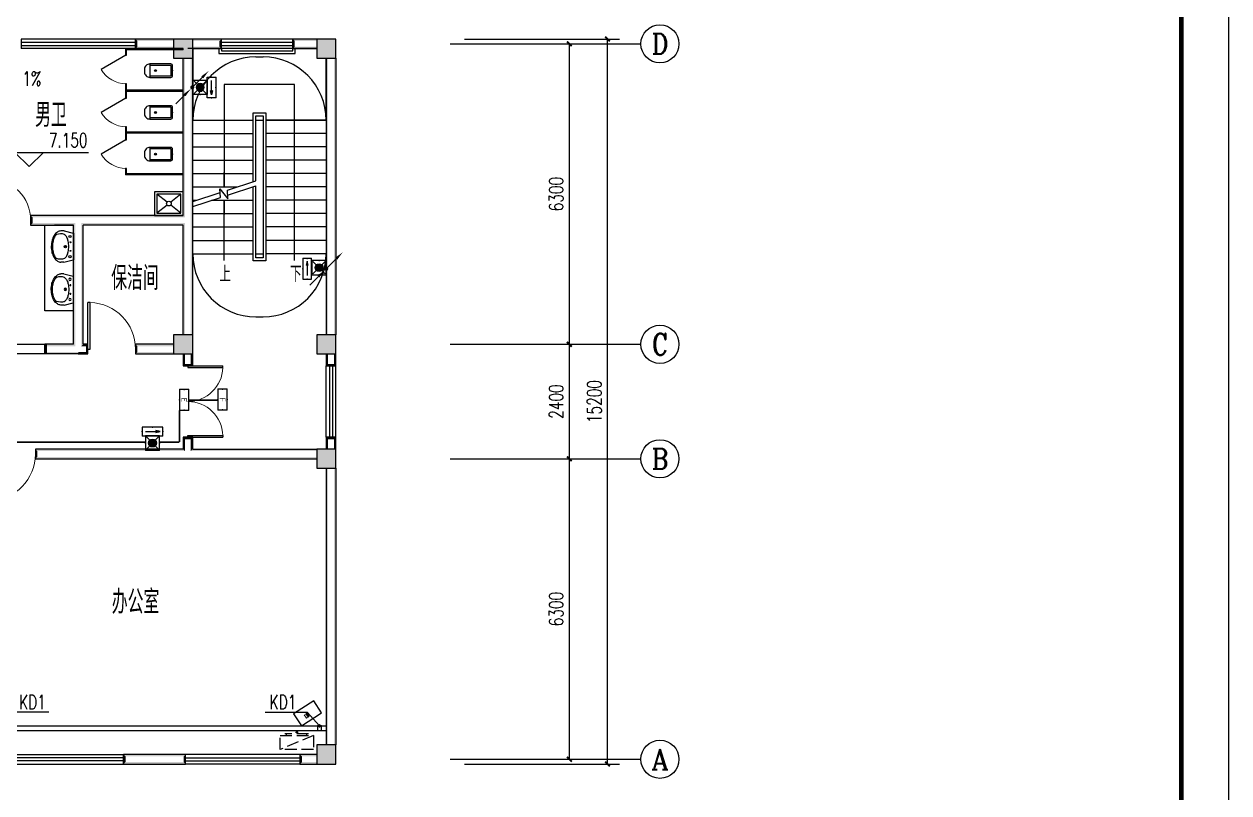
# Model space of a CAD drawing. Extents: x 6250600 to 6678662, y -692028 to -290561.
# Drawn here: x 6436620 to 6461892, y -497293 to -481174 of the extents above; entities that cross this region are included whole.
import ezdxf
from ezdxf.enums import TextEntityAlignment as Align

# ---------------------------------------------------------------- set-up
doc = ezdxf.new("R2010")
doc.units = 0
doc.header["$LTSCALE"] = 1000
doc.header["$MEASUREMENT"] = 0
doc.linetypes.add('DASH', pattern=[0.35, 0.25, -0.1])
doc.layers.get('0').update_dxf_attribs({"linetype": 'CONTINUOUS'})
doc.layers.get('Defpoints').update_dxf_attribs({"linetype": 'CONTINUOUS'})
for name, color, linetype in [('AXIS_TEXT', 7, 'CONTINUOUS'), ('EQUIP-照明', 3, 'CONTINUOUS'), ('LWIRE', 4, 'CONTINUOUS'), ('PUB_HATCH', 8, 'CONTINUOUS'), ('PUB_TITLE', 4, 'CONTINUOUS'), ('WIRE-照明', 1, 'CONTINUOUS'), ('建筑底图', 251, 'CONTINUOUS')]:
    doc.layers.add(name, color=color, linetype=linetype)
doc.styles.add('_TCH_AXIS', font='COMPLEX', dxfattribs={"bigfont": 'GBCBIG'})
doc.styles.add('_TCH_DIM', font='SIMPLEX', dxfattribs={"bigfont": 'GBCBIG'})
doc.styles.add('_TCH_DIM_T3', font='SIMPLEX', dxfattribs={"width": 0.705882, "bigfont": 'GBCBIG'})
doc.styles.add('_TCH_LABEL', font='COMPLEX', dxfattribs={"bigfont": 'GBCBIG'})
doc.styles.add('_TEL_DIM', font='sceie.shx', dxfattribs={"width": 0.8, "height": 3.5, "bigfont": 'sceic.shx'})
doc.styles.add('COMPLEX', font='COMPLEX')
doc.styles.add('DIM_FONT', font='SIMPLEX', dxfattribs={"width": 0.7, "bigfont": 'GBCBIG'})
doc.styles.add('schuco', font='sceie.shx', dxfattribs={"width": 0.7, "bigfont": 'sceic.shx'})
doc.styles.get("Standard").update_dxf_attribs({"font": 'GBENOR', "bigfont": 'GBCBIG'})
doc.dimstyles.new('_TCH_ARCH&&100', dxfattribs={"dimtxt": 297.5, "dimasz": 100, "dimexe": 250, "dimexo": 300, "dimgap": 126.25, "dimtad": 1, "dimdec": 0, "dimzin": 0, "dimdsep": 46, "dimtxsty": '_TCH_DIM_T3', "dimblk": 'ARCHTICK', "dimcen": 0.09, "dimclrt": 7, "dimazin": 2, "dimtfac": 1, "dimtdec": 0, "dimtix": 1, "dimtmove": 2, "dimatfit": 3, "dimfxl": 0, "dimtolj": 1, "dimtzin": 0, "dimarcsym": 0})

# ---------------------------------------------------------------- blocks, each defined once
blk = doc.blocks.new('$equip$00002604')
blk.add_hatch(color=256).paths.add_polyline_path([(0.275, 0.5, 1), (-0.274, 0.5, 1)])
for p, q in [((-0.429, 0.929), (-0.194, 0.694)), ((0.194, 0.694), (0.429, 0.929)), ((-0.429, 0.071), (-0.194, 0.306)), ((0.194, 0.306), (0.429, 0.071))]:
    blk.add_line(p, q)
at = {"const_width": 0.0667}
blk.add_lwpolyline([(-0.5, 1), (-0.5, 0), (0.5, 0), (0.5, 1), (-0.5, 1), (-0.5, 0)], dxfattribs=at)
blk.add_lwpolyline([(-0.5, 1), (-0.5, 0), (0.5, 0), (0.5, 1)], close=True)
blk.add_circle((0, 0.5), 0.275)
for p in [(0, 1), (-0.5, 0.5), (0, 0), (0.5, 0.5)]:
    blk.add_point(p)
at = {"color": 7, "style": '_TEL_DIM', "flags": 1}
blk.add_attdef('A', text='', height=0.000025, dxfattribs=at).set_placement((0, 0), align=Align.MIDDLE_CENTER)
blk = doc.blocks.new('$equip$00002541')
blk.add_hatch(color=256).paths.add_polyline_path([(-0.24, 0.372), (-0.528, 0.3), (-0.24, 0.228)])
for p, q in [((-0.72, 0.6), (-0.72, 0)), ((0.72, 0.6), (-0.72, 0.6)), ((-0.72, 0), (0.72, 0)), ((-0.24, 0.372), (-0.528, 0.3)), ((-0.528, 0.3), (-0.24, 0.228)), ((-0.24, 0.372), (-0.24, 0.228)), ((0.72, 0), (0.72, 0.6))]:
    blk.add_line(p, q)
at = {"color": 7}
blk.add_line((-0.48, 0.3), (0.48, 0.3), dxfattribs=at)
at = {"const_width": 0.0667}
blk.add_lwpolyline([(-0.72, 0.6), (-0.72, 0), (0.72, 0), (0.72, 0.6), (-0.72, 0.6), (-0.72, 0)], dxfattribs=at)
for p in [(-0.72, 0.3), (0, 0.6), (0, 0), (0.72, 0.3)]:
    blk.add_point(p)
at = {"color": 7, "style": '_TEL_DIM', "flags": 1}
blk.add_attdef('A', text='', height=0.00002, dxfattribs=at).set_placement((0, 0), align=Align.MIDDLE_CENTER)
blk = doc.blocks.new('$equip$00002540')
blk.add_hatch(color=256).paths.add_polyline_path([(0.24, 0.372), (0.24, 0.228), (0.528, 0.3)])
for p, q in [((-0.72, 0.6), (-0.72, 0)), ((0.72, 0.6), (-0.72, 0.6)), ((-0.72, 0), (0.72, 0)), ((0.24, 0.372), (0.24, 0.228)), ((0.528, 0.3), (0.24, 0.372)), ((0.24, 0.228), (0.528, 0.3)), ((0.72, 0), (0.72, 0.6))]:
    blk.add_line(p, q)
at = {"color": 7}
blk.add_line((-0.48, 0.3), (0.48, 0.3), dxfattribs=at)
at = {"const_width": 0.0667}
blk.add_lwpolyline([(-0.72, 0.6), (-0.72, 0), (0.72, 0), (0.72, 0.6), (-0.72, 0.6), (-0.72, 0)], dxfattribs=at)
for p in [(-0.72, 0.3), (0, 0.6), (0, 0), (0.72, 0.3)]:
    blk.add_point(p)
at = {"color": 7, "style": '_TEL_DIM', "flags": 1}
blk.add_attdef('A', text='', height=0.00002, dxfattribs=at).set_placement((0, 0), align=Align.MIDDLE_CENTER)
blk = doc.blocks.new('$TelecSys$00000081')
for p, q in [((0.104, 0.104), (0.104, 0.104)), ((-1.15, -1.15), (-0.55, -0.55)), ((-0.104, -0.104), (-0.104, -0.104))]:
    blk.add_line(p, q)
at = {"const_width": 0.142}
blk.add_lwpolyline([(0.071, 0, 1), (-0.071, 0, 1)], format="xyb", close=True, dxfattribs=at)
blk.add_solid([(-0.62, -0.48), (-0.48, -0.62), (-0.1, -0.1)])
at = {"width": 0.8, "flags": 9}
blk.add_attdef('A', (0, 0), '', height=0.00002, rotation=180, dxfattribs=at)
blk = doc.blocks.new('$TelecSys$00000079')
for p, q in [((0.7, 0.7), (0, 0)), ((0.104, 0.104), (0.104, 0.104)), ((-0.104, -0.104), (-0.104, -0.104))]:
    blk.add_line(p, q)
at = {"const_width": 0.142}
blk.add_lwpolyline([(-0.071, 0, 1), (0.071, 0, 1)], format="xyb", close=True, dxfattribs=at)
blk.add_solid([(0.63, 0.77), (0.77, 0.63), (1.15, 1.15)])
at = {"width": 0.8, "flags": 9}
blk.add_attdef('A', (0, 0), '', height=0.00002, dxfattribs=at)
blk = doc.blocks.new('_AXISO')
blk.add_circle((0, 0), 0.5)
at = {"layer": 'AXIS_TEXT', "style": 'COMPLEX', "width": 1.041667}
blk.add_attdef('A', text='', height=0.56, dxfattribs=at).set_placement((-0.25, -0.28), (0.25, -0.28), align=Align.FIT)
blk = doc.blocks.new('_LV12')
for p, q in [((-250, -50), (-39, -219)), ((39, -219), (250, -50)), ((-250, -450), (-39, -281)), ((39, -281), (250, -450))]:
    blk.add_line(p, q)
for points in [[(300, -500), (300, 0), (-300, 0), (-300, -500)], [(250, -450), (250, -50), (-250, -50), (-250, -450)]]:
    blk.add_lwpolyline(points, close=True)
blk.add_circle((0, -250), 50)
blk = doc.blocks.new('$plan$00000344')
for p, q in [((-280, -10), (-280, 0)), ((280, 0), (280, -10)), ((-251, -189), (-251, -186)), ((-248, -183), (-250, -185))]:
    blk.add_line(p, q)
for points in [[(-280, 0), (280, 0)], [(-326, -200), (-280, -5)], [(326, -204), (280, -5)]]:
    blk.add_lwpolyline(points)
for points in [[(-326, -200, 0.008223), (-326, -204, 0.149285)], [(253, -188, 0.098208), (193, -141, 0.066287), (110, -111, 0.052428), (0, -100, 0.052428), (-110, -111, 0.066287), (-193, -141, 0.093876), (-251, -186, 0.171377)], [(-326, -266, 0.149285), (-304, -337, 0.107079), (-231, -408, 0.075625), (-131, -450, 0.062436), (-1, -467, 0.062436), (130, -452, 0.075625), (230, -410, 0.107079), (304, -339, 0.149285), (326, -268, 0.005205), (326, -266, 0.086596)], [(-250, -358, 0.091341), (-193, -401, 0.066287), (-110, -431, 0.052428), (0, -442, 0.052428), (110, -431, 0.066287), (193, -401, 0.091756), (250, -358, 0.171377)]]:
    blk.add_lwpolyline(points, format="xyb")
at = {"flags": 128}
for points in [[(-326, -204), (-326, -268)], [(326, -204), (326, -268)]]:
    blk.add_lwpolyline(points, dxfattribs=at)
for points in [[(-253, -188, 0.172546), (-250, -358, 0.726395)], [(253, -188, -0.172546), (250, -358, -0.726395)]]:
    blk.add_lwpolyline(points, format="xyb", dxfattribs=at)
for centre, radius in [((-210, -75), 24), ((-210, -75), 24), ((-210, -75), 24), ((-90, -65), 10), ((0, -170), 25), ((90, -65), 10), ((210, -75), 24)]:
    blk.add_circle(centre, radius)
at = {"lineweight": 13}
blk.add_circle((0, -170), 15, dxfattribs=at)
blk.add_arc((-250, -186), 1, 131.3224, 180)
blk = doc.blocks.new('$lvtry$00000200')
at = {"color": 0}
for p, q in [((-110, -40), (-110, -470)), ((100, -30), (-100, -30)), ((110, -470), (110, -40))]:
    blk.add_line(p, q, dxfattribs=at)
blk.add_lwpolyline([(100, 0), (-100, 0, 0.414214), (-140, -40), (-140, -480, 0.414214), (-30, -590), (30, -590, 0.414214), (140, -480), (140, -40, 0.414214)], format="xyb", close=True, dxfattribs=at)
blk.add_lwpolyline([(140, -470), (-140, -470)], dxfattribs=at)
blk.add_circle((0, -359), 20, dxfattribs=at)
for centre, start, end in [((-100, -40), 90, 180), ((100, -40), 0, 90)]:
    blk.add_arc(centre, 10, start, end, dxfattribs=at)
for p in [(0, 0), (0, -359)]:
    blk.add_point(p, dxfattribs=at)
blk = doc.blocks.new('$TCHSYS$APDOOR2D')
blk.add_line((0.5, 0), (0, 0.866))
at = {"lineweight": 13}
blk.add_arc((0.5, 0), 1, 120, 180, dxfattribs=at)
blk = doc.blocks.new('A$C2E081725')
at = {"linetype": 'DASH'}
for p, q in [((700, 94), (0, 394)), ((600, 64), (100, 64)), ((138, 94), (138, 64)), ((350, 8), (327, 39)), ((350, 49), (350, 0)), ((350, 8), (373, 39)), ((563, 94), (563, 64))]:
    blk.add_line(p, q, dxfattribs=at)
blk.add_lwpolyline([(0, 394), (0, 94), (700, 94), (700, 394)], close=True, dxfattribs=at)
blk = doc.blocks.new('_ArchTick')
at = {"color": 0, "linetype": 'ByBlock', "const_width": 0.4}
blk.add_lwpolyline([(-0.5, -0.5), (0.5, 0.5)], dxfattribs=at)
blk = doc.blocks.new('*D415')
at = {"layer": 'Defpoints', "color": 0, "transparency": 16777216}
for p in [(6445557, -481488), (6448857, -481488), (6445557, -496688)]:
    blk.add_point(p, dxfattribs=at)
at = {"layer": '建筑底图', "color": 0, "lineweight": -2, "transparency": 16777216}
for p, q in [((6445857, -481488), (6449107, -481488)), ((6448857, -496688), (6448857, -481488)), ((6445857, -496688), (6449107, -496688))]:
    blk.add_line(p, q, dxfattribs=at)
at = {"layer": '建筑底图', "color": 0, "lineweight": -2, "transparency": 16777216, "xscale": 100, "yscale": 100, "zscale": 100}
for p, rotation in [((6448857, -481488), 90), ((6448857, -496688), 270)]:
    blk.add_blockref('_ArchTick', p, dxfattribs=dict(at, rotation=rotation))
at = {"layer": '建筑底图', "color": 7, "transparency": 16777216, "insert": (6448582, -489088), "char_height": 297.5, "attachment_point": 5, "rotation": 90, "style": '_TCH_DIM_T3'}
blk.add_mtext('\\A1;15200', dxfattribs=at)
blk = doc.blocks.new('*D416')
at = {"layer": 'Defpoints', "color": 0, "transparency": 16777216}
for p in [(6445557, -490288), (6448057, -490288), (6445557, -496588)]:
    blk.add_point(p, dxfattribs=at)
at = {"layer": '建筑底图', "color": 0, "lineweight": -2, "transparency": 16777216}
for p, q in [((6445857, -490288), (6448307, -490288)), ((6448057, -496588), (6448057, -490288)), ((6445857, -496588), (6448307, -496588))]:
    blk.add_line(p, q, dxfattribs=at)
at = {"layer": '建筑底图', "color": 0, "lineweight": -2, "transparency": 16777216, "xscale": 100, "yscale": 100, "zscale": 100}
for p, rotation in [((6448057, -490288), 90), ((6448057, -496588), 270)]:
    blk.add_blockref('_ArchTick', p, dxfattribs=dict(at, rotation=rotation))
at = {"layer": '建筑底图', "color": 7, "transparency": 16777216, "insert": (6447782, -493438), "char_height": 297.5, "attachment_point": 5, "rotation": 90, "style": '_TCH_DIM_T3'}
blk.add_mtext('\\A1;6300', dxfattribs=at)
blk = doc.blocks.new('*D417')
at = {"layer": 'Defpoints', "color": 0, "transparency": 16777216}
for p in [(6445557, -487888), (6448057, -487888), (6445557, -490288)]:
    blk.add_point(p, dxfattribs=at)
at = {"layer": '建筑底图', "color": 0, "lineweight": -2, "transparency": 16777216}
for p, q in [((6445857, -487888), (6448307, -487888)), ((6448057, -490288), (6448057, -487888)), ((6445857, -490288), (6448307, -490288))]:
    blk.add_line(p, q, dxfattribs=at)
at = {"layer": '建筑底图', "color": 0, "lineweight": -2, "transparency": 16777216, "xscale": 100, "yscale": 100, "zscale": 100}
for p, rotation in [((6448057, -487888), 90), ((6448057, -490288), 270)]:
    blk.add_blockref('_ArchTick', p, dxfattribs=dict(at, rotation=rotation))
at = {"layer": '建筑底图', "color": 7, "transparency": 16777216, "insert": (6447782, -489088), "char_height": 297.5, "attachment_point": 5, "rotation": 90, "style": '_TCH_DIM_T3'}
blk.add_mtext('\\A1;2400', dxfattribs=at)
blk = doc.blocks.new('*D418')
at = {"layer": 'Defpoints', "color": 0, "transparency": 16777216}
for p in [(6445557, -481588), (6448057, -481588), (6445557, -487888)]:
    blk.add_point(p, dxfattribs=at)
at = {"layer": '建筑底图', "color": 0, "lineweight": -2, "transparency": 16777216}
for p, q in [((6445857, -481588), (6448307, -481588)), ((6448057, -487888), (6448057, -481588)), ((6445857, -487888), (6448307, -487888))]:
    blk.add_line(p, q, dxfattribs=at)
at = {"layer": '建筑底图', "color": 0, "lineweight": -2, "transparency": 16777216, "xscale": 100, "yscale": 100, "zscale": 100}
for p, rotation in [((6448057, -481588), 90), ((6448057, -487888), 270)]:
    blk.add_blockref('_ArchTick', p, dxfattribs=dict(at, rotation=rotation))
at = {"layer": '建筑底图', "color": 7, "transparency": 16777216, "insert": (6447782, -484738), "char_height": 297.5, "attachment_point": 5, "rotation": 90, "style": '_TCH_DIM_T3'}
blk.add_mtext('\\A1;6300', dxfattribs=at)
blk = doc.blocks.new('$DorLib2D$00000002')
for p, q in [((-0.5, 0), (-0.5, 0.4875)), ((-0.475, 0.4875), (-0.5, 0.4875)), ((-0.475, 0), (-0.475, 0.4875)), ((0.475, 0), (0.475, 0.4875)), ((0.475, 0.4875), (0.5, 0.4875)), ((0.5, 0), (0.5, 0.4875)), ((-0.5, 0), (-0.475, 0)), ((0.5, 0), (0.475, 0))]:
    blk.add_line(p, q)
at = {"lineweight": 13}
for centre, start, end in [((-0.4875, 0), 0, 88.53072), ((0.4875, 0), 91.46928, 180)]:
    blk.add_arc(centre, 0.4875, start, end, dxfattribs=at)
blk = doc.blocks.new('_FZH')
blk.add_lwpolyline([(-0.5, -0.5), (0.5, -0.5), (0.5, 0.5), (-0.5, 0.5)], close=True)
at = {"layer": 'PUB_HATCH'}
blk.add_solid([(-0.5, -0.5), (0.5, -0.5), (-0.5, 0.5), (0.5, 0.5)], dxfattribs=at)
blk = doc.blocks.new('$DorLib2D$00000001')
for p, q in [((0.45, 0.975), (0.5, 0.975)), ((0.45, 0), (0.45, 0.975)), ((0.5, 0), (0.5, 0.975)), ((0.5, 0), (0.45, 0))]:
    blk.add_line(p, q)
at = {"lineweight": 13}
blk.add_arc((0.475, 0), 0.975, 91.4693, 180, dxfattribs=at)
blk = doc.blocks.new('$WINLIB2D$00000001')
at = {"color": 0}
for points in [[(-0.5, 0.5), (-0.5, -0.5)], [(-0.5, 0.5), (0.5, 0.5)], [(0.5, -0.5), (0.5, 0.5)], [(0.5, 0.167), (-0.5, 0.167)], [(0.5, -0.167), (-0.5, -0.167)], [(-0.5, -0.5), (0.5, -0.5)]]:
    blk.add_lwpolyline(points, dxfattribs=at)
blk = doc.blocks.new('$TCHSYS$WIN2D')
for p, q in [((-0.5, 0.5), (0.5, 0.5)), ((-0.5, 0.5), (-0.5, -0.5)), ((0.5, 0.5), (0.5, -0.5)), ((0.5, 0.167), (-0.5, 0.167)), ((0.5, -0.167), (-0.5, -0.167)), ((-0.5, -0.5), (0.5, -0.5))]:
    blk.add_line(p, q)
blk = doc.blocks.new('$equip$00002534')
for p, q in [((-0.72, 0.66), (-0.72, 0)), ((0.72, 0.66), (-0.72, 0.66)), ((-0.72, 0), (0.72, 0)), ((0.72, 0), (0.72, 0.66))]:
    blk.add_line(p, q)
at = {"const_width": 0.0667}
blk.add_lwpolyline([(-0.72, 0.66), (-0.72, 0), (0.72, 0), (0.72, 0.66), (-0.72, 0.66), (-0.72, 0)], dxfattribs=at)
for p in [(-0.72, 0.33), (0, 0.66), (0, 0), (0.72, 0.33)]:
    blk.add_point(p)
at = {"color": 7, "style": '_TEL_DIM'}
blk.add_attdef('$TEXT$', text='', height=0.4, dxfattribs=at).set_placement((0, 0.33), align=Align.MIDDLE_CENTER)
at = {"color": 7, "style": '_TEL_DIM', "flags": 1}
blk.add_attdef('A', text='', height=0.00002, dxfattribs=at).set_placement((0, 0), align=Align.MIDDLE_CENTER)

msp = doc.modelspace()

# ---------------------------------------------------------------- hatches: boundary and pattern name
at = {"layer": '建筑底图'}
for points in [[(6439757.2, -481527.6), (6439757.2, -481487.6), (6438957.2, -481487.6), (6438997.2, -481527.6)], [(6438957.2, -481487.6), (6438957.2, -481687.6), (6438997.2, -481647.6), (6438997.2, -481527.6)], [(6439757.2, -481687.6), (6439757.2, -481647.6), (6438997.2, -481647.6), (6438957.2, -481687.6)], [(6440157.2, -481487.6), (6439757.2, -481487.6), (6439797.2, -481527.6), (6440117.2, -481527.6)], [(6439757.2, -481487.6), (6439757.2, -481887.6), (6439797.2, -481847.6), (6439797.2, -481527.6)], [(6440157.2, -481887.6), (6440157.2, -481487.6), (6440117.2, -481527.6), (6440117.2, -481847.6)], [(6440157.2, -481487.6), (6440157.2, -481527.6), (6440717.2, -481527.6), (6440757.2, -481487.6)], [(6440157.2, -481647.6), (6440157.2, -481687.6), (6440757.2, -481687.6), (6440717.2, -481647.6)], [(6440757.2, -481687.6), (6440757.2, -481487.6), (6440717.2, -481527.6), (6440717.2, -481647.6)], [(6442757.2, -481527.6), (6442757.2, -481487.6), (6442257.2, -481487.6), (6442297.2, -481527.6)], [(6442257.2, -481487.6), (6442257.2, -481687.6), (6442297.2, -481647.6), (6442297.2, -481527.6)], [(6442757.2, -481687.6), (6442757.2, -481647.6), (6442297.2, -481647.6), (6442257.2, -481687.6)], [(6443157.2, -481487.6), (6442757.2, -481487.6), (6442797.2, -481527.6), (6443117.2, -481527.6)], [(6442757.2, -481487.6), (6442757.2, -481887.6), (6442797.2, -481847.6), (6442797.2, -481527.6)], [(6443157.2, -481887.6), (6443157.2, -481487.6), (6443117.2, -481527.6), (6443117.2, -481847.6)], [(6439757.2, -481887.6), (6440157.2, -481887.6), (6440117.2, -481847.6), (6439797.2, -481847.6)], [(6439997.2, -481887.6), (6439957.2, -481887.6), (6439957.2, -485187.6), (6439997.2, -485227.6)], [(6440157.2, -481887.6), (6440117.2, -481887.6), (6440117.2, -485287.6), (6440157.2, -485287.6)], [(6442757.2, -481887.6), (6443157.2, -481887.6), (6443117.2, -481847.6), (6442797.2, -481847.6)], [(6442957.2, -487687.6), (6442997.2, -487687.6), (6442997.2, -481887.6), (6442957.2, -481887.6)], [(6443117.2, -487687.6), (6443157.2, -487687.6), (6443157.2, -481887.6), (6443117.2, -481887.6)], [(6437257.2, -485187.6), (6436757.2, -485187.6), (6436797.2, -485227.6), (6437257.2, -485227.6)], [(6436757.2, -485187.6), (6436757.2, -485387.6), (6436797.2, -485347.6), (6436797.2, -485227.6)], [(6437757.2, -485187.6), (6437257.2, -485187.6), (6437257.2, -485227.6), (6437757.2, -485227.6)], [(6439957.2, -485187.6), (6437757.2, -485187.6), (6437757.2, -485227.6), (6439997.2, -485227.6)], [(6436757.2, -485387.6), (6437257.2, -485387.6), (6437257.2, -485347.6), (6436797.2, -485347.6)], [(6437657.2, -485387.6), (6437257.2, -485387.6), (6437257.2, -485347.6), (6437697.2, -485347.6)], [(6437657.2, -487887.6), (6437657.2, -485387.6), (6437697.2, -485347.6), (6437697.2, -487927.6)], [(6437857.2, -487887.6), (6437857.2, -485387.6), (6437817.2, -485347.6), (6437817.2, -487927.6)], [(6439957.2, -485387.6), (6437857.2, -485387.6), (6437817.2, -485347.6), (6439997.2, -485347.6)], [(6439957.2, -487687.6), (6439997.2, -487687.6), (6439997.2, -485347.6), (6439957.2, -485387.6)], [(6440117.2, -487687.6), (6440157.2, -487687.6), (6440157.2, -485287.6), (6440117.2, -485287.6)], [(6440157.2, -487687.6), (6439757.2, -487687.6), (6439797.2, -487727.6), (6440117.2, -487727.6)], [(6439757.2, -487687.6), (6439757.2, -488087.6), (6439797.2, -488047.6), (6439797.2, -487727.6)], [(6440157.2, -488087.6), (6440157.2, -487687.6), (6440117.2, -487727.6), (6440117.2, -488047.6)], [(6443157.2, -487687.6), (6442757.2, -487687.6), (6442797.2, -487727.6), (6443117.2, -487727.6)], [(6442757.2, -487687.6), (6442757.2, -488087.6), (6442797.2, -488047.6), (6442797.2, -487727.6)], [(6443157.2, -488087.6), (6443157.2, -487687.6), (6443117.2, -487727.6), (6443117.2, -488047.6)], [(6437657.2, -487887.6), (6437057.2, -487887.6), (6437057.2, -487927.6), (6437697.2, -487927.6)], [(6437057.2, -488087.6), (6437057.2, -487887.6), (6437097.2, -487887.6), (6437097.2, -488087.6)], [(6437957.2, -487887.6), (6437857.2, -487887.6), (6437817.2, -487927.6), (6437917.2, -487927.6)], [(6437957.2, -488087.6), (6437957.2, -487887.6), (6437917.2, -487927.6), (6437917.2, -488047.6)], [(6439757.2, -487927.6), (6439757.2, -487887.6), (6438957.2, -487887.6), (6438997.2, -487927.6)], [(6438957.2, -487887.6), (6438957.2, -488087.6), (6438997.2, -488047.6), (6438997.2, -487927.6)], [(6437757.2, -488087.6), (6437057.2, -488087.6), (6437057.2, -488047.6), (6437757.2, -488047.6)], [(6437757.2, -488087.6), (6437957.2, -488087.6), (6437917.2, -488047.6), (6437757.2, -488047.6)], [(6439757.2, -488087.6), (6439757.2, -488047.6), (6438997.2, -488047.6), (6438957.2, -488087.6)], [(6439757.2, -488087.6), (6440157.2, -488087.6), (6440117.2, -488047.6), (6439797.2, -488047.6)], [(6439997.2, -488087.6), (6439957.2, -488087.6), (6439957.2, -488337.6), (6439997.2, -488297.6)], [(6440157.2, -488087.6), (6440117.2, -488087.6), (6440117.2, -488297.6), (6440157.2, -488337.6)], [(6442757.2, -488087.6), (6443157.2, -488087.6), (6443117.2, -488047.6), (6442797.2, -488047.6)], [(6442997.2, -488087.6), (6442957.2, -488087.6), (6442957.2, -488337.6), (6442997.2, -488297.6)], [(6443157.2, -488087.6), (6443117.2, -488087.6), (6443117.2, -488297.6), (6443157.2, -488337.6)], [(6439957.2, -488337.6), (6440157.2, -488337.6), (6440117.2, -488297.6), (6439997.2, -488297.6)], [(6442957.2, -488337.6), (6443157.2, -488337.6), (6443117.2, -488297.6), (6442997.2, -488297.6)], [(6440157.2, -489837.6), (6439957.2, -489837.6), (6439997.2, -489877.6), (6440117.2, -489877.6)], [(6439957.2, -489837.6), (6439957.2, -490087.6), (6439997.2, -490127.6), (6439997.2, -489877.6)], [(6440157.2, -490087.6), (6440157.2, -489837.6), (6440117.2, -489877.6), (6440117.2, -490127.6)], [(6443157.2, -489837.6), (6442957.2, -489837.6), (6442997.2, -489877.6), (6443117.2, -489877.6)], [(6442957.2, -490087.6), (6442997.2, -490087.6), (6442997.2, -489877.6), (6442957.2, -489837.6)], [(6443117.2, -490087.6), (6443157.2, -490087.6), (6443157.2, -489837.6), (6443117.2, -489877.6)], [(6439957.2, -490087.6), (6436857.2, -490087.6), (6436897.2, -490127.6), (6439997.2, -490127.6)], [(6436857.2, -490087.6), (6436857.2, -490287.6), (6436897.2, -490247.6), (6436897.2, -490127.6)], [(6436857.2, -490287.6), (6440057.2, -490287.6), (6440057.2, -490247.6), (6436897.2, -490247.6)], [(6442757.2, -490287.6), (6442757.2, -490247.6), (6440057.2, -490247.6), (6440057.2, -490287.6)], [(6442757.2, -490127.6), (6442757.2, -490087.6), (6440157.2, -490087.6), (6440117.2, -490127.6)], [(6443157.2, -490087.6), (6442757.2, -490087.6), (6442797.2, -490127.6), (6443117.2, -490127.6)], [(6442757.2, -490087.6), (6442757.2, -490487.6), (6442797.2, -490447.6), (6442797.2, -490127.6)], [(6443157.2, -490487.6), (6443157.2, -490087.6), (6443117.2, -490127.6), (6443117.2, -490447.6)], [(6442757.2, -490487.6), (6443157.2, -490487.6), (6443117.2, -490447.6), (6442797.2, -490447.6)], [(6442957.2, -496287.6), (6442997.2, -496287.6), (6442997.2, -490487.6), (6442957.2, -490487.6)], [(6443117.2, -496287.6), (6443157.2, -496287.6), (6443157.2, -490487.6), (6443117.2, -490487.6)], [(6443157.2, -496287.6), (6442757.2, -496287.6), (6442797.2, -496327.6), (6443117.2, -496327.6)], [(6442757.2, -496287.6), (6442757.2, -496687.6), (6442797.2, -496647.6), (6442797.2, -496327.6)], [(6443157.2, -496687.6), (6443157.2, -496287.6), (6443117.2, -496327.6), (6443117.2, -496647.6)], [(6439357.2, -496487.6), (6438707.2, -496487.6), (6438747.2, -496527.6), (6439357.2, -496527.6)], [(6438707.2, -496487.6), (6438707.2, -496687.6), (6438747.2, -496647.6), (6438747.2, -496527.6)], [(6440007.2, -496487.6), (6439357.2, -496487.6), (6439357.2, -496527.6), (6439967.2, -496527.6)], [(6440007.2, -496687.6), (6440007.2, -496487.6), (6439967.2, -496527.6), (6439967.2, -496647.6)], [(6442757.2, -496527.6), (6442757.2, -496487.6), (6442407.2, -496487.6), (6442447.2, -496527.6)], [(6442407.2, -496487.6), (6442407.2, -496687.6), (6442447.2, -496647.6), (6442447.2, -496527.6)], [(6438707.2, -496687.6), (6439357.2, -496687.6), (6439357.2, -496647.6), (6438747.2, -496647.6)], [(6439357.2, -496687.6), (6440007.2, -496687.6), (6439967.2, -496647.6), (6439357.2, -496647.6)], [(6442757.2, -496687.6), (6442757.2, -496647.6), (6442447.2, -496647.6), (6442407.2, -496687.6)], [(6442757.2, -496687.6), (6443157.2, -496687.6), (6443117.2, -496647.6), (6442797.2, -496647.6)]]:
    msp.add_hatch(color=256, dxfattribs=at).paths.add_polyline_path(points)

# ---------------------------------------------------------------- linework, layer by layer
at = {"layer": 'PUB_TITLE', "color": 4}
msp.add_lwpolyline([(6402492.3, -512141.8), (6461892.3, -512141.8), (6461892.3, -470141.8), (6402492.3, -470141.8)], close=True, dxfattribs=at)
at = {"layer": 'PUB_TITLE', "color": 4, "const_width": 100}
msp.add_lwpolyline([(6404992.3, -511141.8), (6460892.3, -511141.8), (6460892.3, -471141.8), (6404992.3, -471141.8)], close=True, dxfattribs=at)
at = {"layer": 'WIRE-照明', "color": 1, "linetype": 'DASH'}
for points, const_width in [([(6439877.6, -489938.9), (6439877.6, -489269.3)], 35), ([(6440075.6, -489058.8), (6440683.5, -489058.8)], 35), ([(6434265.4, -489938.9), (6439163, -489938.9)], 30), ([(6439463, -489938.9), (6439877.6, -489938.9)], 30)]:
    msp.add_lwpolyline(points, dxfattribs=dict(at, const_width=const_width))
at = {"layer": '建筑底图'}
for p, q in [((6439957.2, -481687.6), (6438744.7, -481687.6)), ((6438744.7, -481687.6), (6438744.7, -481825.1)), ((6439757.2, -481487.6), (6438957.2, -481487.6)), ((6438957.2, -481487.6), (6438957.2, -481687.6)), ((6438957.2, -481687.6), (6439757.2, -481687.6)), ((6439957.2, -481712.6), (6439957.2, -481687.6)), ((6442757.2, -481687.6), (6440057.2, -481687.6)), ((6440757.2, -481487.6), (6440157.2, -481487.6)), ((6440157.2, -481687.6), (6440757.2, -481687.6)), ((6442757.2, -481687.6), (6440157.2, -481687.6)), ((6440157.2, -481687.6), (6440157.2, -483187.6)), ((6440757.2, -481687.6), (6440757.2, -481487.6)), ((6442757.2, -481487.6), (6442257.2, -481487.6)), ((6442257.2, -481487.6), (6442257.2, -481687.6)), ((6442257.2, -481687.6), (6442757.2, -481687.6)), ((6445557.2, -481587.6), (6449557.2, -481587.6)), ((6438744.7, -481825.1), (6438769.7, -481825.1)), ((6439957.2, -481712.6), (6438769.7, -481712.6)), ((6438769.7, -481825.1), (6438769.7, -481712.6)), ((6439957.2, -485187.6), (6439957.2, -481887.6)), ((6440157.2, -485287.6), (6440157.2, -481887.6)), ((6441482.2, -481862.6), (6441632.2, -481862.6)), ((6442957.2, -483087.6), (6442957.2, -481887.6)), ((6442957.2, -481887.6), (6442957.2, -487687.6)), ((6442957.2, -483187.6), (6442957.2, -481887.6)), ((6443157.2, -481887.6), (6443157.2, -487687.6)), ((6438744.7, -482425.1), (6438744.7, -482575.1)), ((6438769.7, -482425.1), (6438744.7, -482425.1)), ((6438769.7, -482562.6), (6438769.7, -482425.1)), ((6438744.7, -482575.1), (6438744.7, -482725.1)), ((6439957.2, -482562.6), (6438769.7, -482562.6)), ((6438769.7, -482725.1), (6438769.7, -482587.6)), ((6439957.2, -482587.6), (6438769.7, -482587.6)), ((6439957.2, -482587.6), (6439957.2, -482562.6)), ((6438744.7, -482725.1), (6438769.7, -482725.1)), ((6440157.2, -484890.9), (6440157.2, -483187.6)), ((6440157.2, -483187.6), (6441422.2, -483187.6)), ((6440157.2, -483187.6), (6441422.2, -483187.6)), ((6441422.2, -484478.7), (6441422.2, -483037.6)), ((6441422.2, -483037.6), (6441692.2, -483037.6)), ((6441482.2, -484459.1), (6441482.2, -483097.6)), ((6441482.2, -483097.6), (6441632.2, -483097.6)), ((6441482.2, -484459.1), (6441482.2, -483187.6)), ((6441482.2, -483187.6), (6441632.2, -483187.6)), ((6441632.2, -483097.6), (6441632.2, -486077.6)), ((6441632.2, -483187.6), (6441632.2, -485987.6)), ((6441692.2, -483037.6), (6441692.2, -486137.6)), ((6442957.2, -483187.6), (6441692.2, -483187.6)), ((6441692.2, -483187.6), (6442957.2, -483187.6)), ((6442957.2, -483187.6), (6442957.2, -485987.6)), ((6438744.7, -483325.1), (6438744.7, -483450.1)), ((6438769.7, -483325.1), (6438744.7, -483325.1)), ((6438744.7, -483450.1), (6438744.7, -483600.1)), ((6438769.7, -483437.6), (6438769.7, -483325.1)), ((6439957.2, -483437.6), (6438769.7, -483437.6)), ((6439957.2, -483462.6), (6439957.2, -483437.6)), ((6438744.7, -483600.1), (6438769.7, -483600.1)), ((6438769.7, -483600.1), (6438769.7, -483462.6)), ((6439957.2, -483462.6), (6438769.7, -483462.6)), ((6440157.2, -483467.6), (6441422.2, -483467.6)), ((6442957.2, -483467.6), (6441692.2, -483467.6)), ((6436728.7, -484162.8), (6436428.7, -483862.8)), ((6436428.7, -483862.8), (6437968.9, -483862.8)), ((6436728.7, -484162.8), (6437028.7, -483862.8)), ((6440157.2, -483747.6), (6441422.2, -483747.6)), ((6442957.2, -483747.6), (6441692.2, -483747.6)), ((6438744.7, -484200.1), (6438744.7, -484337.6)), ((6438769.7, -484200.1), (6438744.7, -484200.1)), ((6438769.7, -484312.6), (6438769.7, -484200.1)), ((6440157.2, -484027.6), (6441422.2, -484027.6)), ((6442957.2, -484027.6), (6441692.2, -484027.6)), ((6439957.2, -484337.6), (6438744.7, -484337.6)), ((6439957.2, -484312.6), (6438769.7, -484312.6)), ((6439957.2, -484337.6), (6439957.2, -484312.6)), ((6440157.2, -484307.6), (6441422.2, -484307.6)), ((6440883.4, -484654.3), (6441482.2, -484459.1)), ((6442957.2, -484307.6), (6441692.2, -484307.6)), ((6440157.2, -484587.6), (6441087.9, -484587.6)), ((6440157.2, -484890.9), (6440731.5, -484703.7)), ((6440737, -484807.1), (6440727.5, -484628.9)), ((6440727.5, -484628.9), (6440893.3, -484840.8)), ((6440893.3, -484840.8), (6440883.4, -484654.3)), ((6440888.9, -484757.6), (6441482.2, -484564.3)), ((6441410.6, -484587.6), (6441422.2, -484587.6)), ((6441422.2, -486137.6), (6441422.2, -484583.8)), ((6441482.2, -485987.6), (6441482.2, -484564.3)), ((6441482.2, -486077.6), (6441482.2, -484564.3)), ((6442957.2, -484587.6), (6441692.2, -484587.6)), ((6440157.2, -484996.1), (6440737, -484807.1)), ((6440157.2, -484867.6), (6440228.7, -484867.6)), ((6440551.5, -484867.6), (6441422.2, -484867.6)), ((6442957.2, -484867.6), (6441692.2, -484867.6)), ((6437257.2, -485187.6), (6436757.2, -485187.6)), ((6436757.2, -485187.6), (6436757.2, -485387.6)), ((6437757.2, -485187.6), (6437257.2, -485187.6)), ((6439957.2, -485187.6), (6437757.2, -485187.6)), ((6440157.2, -485987.6), (6440157.2, -484996.1)), ((6440157.2, -485147.6), (6441422.2, -485147.6)), ((6442957.2, -485147.6), (6441692.2, -485147.6)), ((6436757.2, -485387.6), (6437257.2, -485387.6)), ((6437657.2, -485387.6), (6437257.2, -485387.6)), ((6437657.2, -487887.6), (6437657.2, -485387.6)), ((6437857.2, -487887.6), (6437857.2, -485387.6)), ((6439957.2, -485387.6), (6437857.2, -485387.6)), ((6439957.2, -487687.6), (6439957.2, -485387.6)), ((6440157.2, -487687.6), (6440157.2, -485287.6)), ((6440157.2, -485427.6), (6441422.2, -485427.6)), ((6442957.2, -485427.6), (6441692.2, -485427.6)), ((6440157.2, -485707.6), (6441422.2, -485707.6)), ((6442957.2, -485707.6), (6441692.2, -485707.6)), ((6440157.2, -485987.6), (6441422.2, -485987.6)), ((6441482.2, -485987.6), (6441632.2, -485987.6)), ((6442957.2, -485987.6), (6441692.2, -485987.6)), ((6441692.2, -486137.6), (6441422.2, -486137.6)), ((6441632.2, -486077.6), (6441482.2, -486077.6)), ((6441482.2, -487312.6), (6441632.2, -487312.6)), ((6435857.2, -487887.6), (6437057.2, -487887.6)), ((6437657.2, -487887.6), (6437057.2, -487887.6)), ((6437057.2, -488087.6), (6437057.2, -487887.6)), ((6437957.2, -487887.6), (6437857.2, -487887.6)), ((6437957.2, -488087.6), (6437957.2, -487887.6)), ((6439757.2, -487887.6), (6438957.2, -487887.6)), ((6438957.2, -487887.6), (6438957.2, -488087.6)), ((6445557.2, -487887.6), (6449557.2, -487887.6)), ((6437057.2, -488087.6), (6435857.2, -488087.6)), ((6437757.2, -488087.6), (6437057.2, -488087.6)), ((6437757.2, -488087.6), (6437957.2, -488087.6)), ((6438957.2, -488087.6), (6439757.2, -488087.6)), ((6439957.2, -488087.6), (6439957.2, -488337.6)), ((6440157.2, -488337.6), (6440157.2, -488087.6)), ((6442957.2, -488087.6), (6442957.2, -488337.6)), ((6443157.2, -488337.6), (6443157.2, -488087.6)), ((6439957.2, -488337.6), (6440157.2, -488337.6)), ((6442957.2, -488337.6), (6443157.2, -488337.6)), ((6440157.2, -489837.6), (6439957.2, -489837.6)), ((6439957.2, -489837.6), (6439957.2, -490087.6)), ((6440157.2, -490087.6), (6440157.2, -489837.6)), ((6443157.2, -489837.6), (6442957.2, -489837.6)), ((6442957.2, -489837.6), (6442957.2, -490087.6)), ((6443157.2, -490087.6), (6443157.2, -489837.6)), ((6439957.2, -490087.6), (6436857.2, -490087.6)), ((6436857.2, -490087.6), (6436857.2, -490287.6)), ((6440157.2, -490087.6), (6442757.2, -490087.6)), ((6436857.2, -490287.6), (6440057.2, -490287.6)), ((6440057.2, -490287.6), (6442757.2, -490287.6)), ((6442957.2, -490487.6), (6442957.2, -496287.6)), ((6443157.2, -490487.6), (6443157.2, -496287.6)), ((6445557.2, -490287.6), (6449557.2, -490287.6)), ((6435757.2, -495887.6), (6439257.2, -495887.6)), ((6435757.2, -495987.6), (6439257.2, -495987.6)), ((6439257.2, -495887.6), (6442957.2, -495887.6)), ((6439257.2, -495987.6), (6442957.2, -495987.6)), ((6439357.2, -496487.6), (6438707.2, -496487.6)), ((6438707.2, -496487.6), (6438707.2, -496687.6)), ((6440007.2, -496487.6), (6439357.2, -496487.6)), ((6440007.2, -496687.6), (6440007.2, -496487.6)), ((6442757.2, -496487.6), (6442407.2, -496487.6)), ((6442407.2, -496487.6), (6442407.2, -496687.6)), ((6445557.2, -496587.6), (6449557.2, -496587.6)), ((6438707.2, -496687.6), (6439357.2, -496687.6)), ((6439357.2, -496687.6), (6440007.2, -496687.6)), ((6442407.2, -496687.6), (6442757.2, -496687.6))]:
    msp.add_line(p, q, dxfattribs=at)
for points in [[(6440707.2, -481687.6), (6440707.2, -481787.6), (6442307.2, -481787.6), (6442307.2, -481687.6)], [(6440757.2, -481687.6), (6440757.2, -481737.6), (6442257.2, -481737.6), (6442257.2, -481687.6)], [(6442294.7, -486127.6), (6442294.7, -482437.6), (6440819.7, -482437.6), (6440819.7, -484587.6), (6440819.7, -484287.6)], [(6440819.7, -486127.6), (6440819.7, -484867.6), (6440819.7, -485167.6)], [(6437657.2, -487187.6), (6437057.2, -487187.6), (6437057.2, -485387.6), (6437657.2, -485387.6)], [(6437139.8, -495597.7), (6436158.8, -495597.7), (6435897.2, -495887.6)], [(6441674.5, -495597.7), (6442555.6, -495597.7), (6442817.2, -495887.6)]]:
    msp.add_lwpolyline(points, dxfattribs=at)
for points in [[(6442274.4, -495635.2), (6442436.5, -495887.6), (6442857.2, -495617.4), (6442695, -495364.9)], [(6442777.2, -495987.6), (6442857.2, -495987.6), (6442857.2, -495887.6), (6442777.2, -495887.6)]]:
    msp.add_lwpolyline(points, close=True, dxfattribs=at)
msp.add_lwpolyline([(6442803.8, -495872.7, 1), (6442830.6, -495902.4, 1)], format="xyb", close=True, dxfattribs=at)
for centre, start, end in [((6441482.2, -483187.6), 90, 180), ((6441632.2, -483187.6), 360, 90), ((6441482.2, -485987.6), 180, 270), ((6441632.2, -485987.6), 270, 0)]:
    msp.add_arc(centre, 1325, start, end, dxfattribs=at)

# ---------------------------------------------------------------- block references
at = {"layer": 'EQUIP-照明', "color": 1, "yscale": 300, "zscale": 300}
for name, p, xscale, rotation in [('$equip$00002604', (6440313.5, -482351.1), -300, 180), ('$equip$00002541', (6440463.5, -482501.1), -300, 270), ('$equip$00002541', (6442468, -486302.5), 300, 270)]:
    msp.add_blockref(name, p, dxfattribs=dict(at, xscale=xscale, rotation=rotation))
at = {"layer": 'EQUIP-照明', "color": 1, "xscale": 300, "yscale": 300, "zscale": 300}
for name, p in [('$equip$00002604', (6442807.2, -486430.6)), ('$equip$00002540', (6439313, -489807.8)), ('$equip$00002604', (6439313, -490107.8))]:
    msp.add_blockref(name, p, dxfattribs=at)
at = {"layer": 'EQUIP-照明', "color": 1, "xscale": 300, "yscale": 300, "zscale": 300, "rotation": 270}
for p, values in [((6439877.6, -489053.3), {'$TEXT$': 'E'}), ((6440683.5, -489045.3), {'$TEXT$': 'F'})]:
    msp.add_blockref('$equip$00002534', p, dxfattribs=at).add_auto_attribs(values)
at = {"layer": 'LWIRE', "color": 1, "xscale": 300, "yscale": 300, "zscale": 300}
for name, p in [('$TelecSys$00000079', (6440147, -482501.1)), ('$TelecSys$00000081', (6440147, -482501.1)), ('$TelecSys$00000079', (6442957.2, -486303.1)), ('$TelecSys$00000081', (6442957.2, -486303.1))]:
    msp.add_blockref(name, p, dxfattribs=at)
at = {"layer": '建筑底图'}
ref = msp.add_blockref('_AXISO', (6449957.2, -481587.6), dxfattribs=dict(at, xscale=800, yscale=800, zscale=800))
ref.add_attrib('A', 'D', dxfattribs={"layer": 'AXIS_TEXT', "color": 0, "height": 435.3, "style": '_TCH_AXIS'}).set_placement((6449781, -481805.2), (6450133.4, -481805.2), align=Align.FIT)
for name, p, xscale, yscale, zscale, rotation in [('$WINLIB2D$00000001', (6437757.2, -481587.6), -2400, -200.0000044407789, -2400, 7.231655274608784e-09), ('$TCHSYS$WIN2D', (6441507.2, -481587.6), -1500, -200.000005539041, -1500, 6.713573696970343e-08), ('$TCHSYS$APDOOR2D', (6438757.2, -482125.1), -600, -600, 25, 270), ('$TCHSYS$APDOOR2D', (6438757.2, -483025.1), -600, -600, 25, 270), ('$TCHSYS$APDOOR2D', (6438757.2, -483900.1), -600, -600, 25, 270), ('$DorLib2D$00000001', (6436307.2, -485287.6), 900, -900, 900, 180.0000000457569), ('$DorLib2D$00000001', (6438457.2, -487987.6), 1000, -1000, 1000, 179.9999999826926), ('$DorLib2D$00000002', (6440057.2, -489087.6), -1500, -1500, -1500, 90.00000000771503), ('$TCHSYS$WIN2D', (6443057.2, -489087.6), -1500, -199.9999982714653, -1500, 269.9999998714003), ('$WINLIB2D$00000001', (6437507.2, -496587.6), -2400, -200.0000048198272, -2400, 180.0000000469611), ('$WINLIB2D$00000001', (6441207.2, -496587.6), 2400, -200.0000067215879, 2400, 180.0000000596849)]:
    msp.add_blockref(name, p, dxfattribs=dict(at, xscale=xscale, yscale=yscale, zscale=zscale, rotation=rotation))
for name, p, xscale, yscale, zscale in [('_FZH', (6439957.2, -481687.6), 400, 400, 400), ('_FZH', (6442957.2, -481687.6), 400, 400, 400), ('_FZH', (6439957.2, -487887.6), 400, 400, 400), ('_FZH', (6442957.2, -487887.6), 400, 400, 400), ('$DorLib2D$00000001', (6436357.2, -490187.6), -1000, -1000, -1000), ('_FZH', (6442957.2, -490287.6), 400, 400, 400), ('_FZH', (6442957.2, -496487.6), 400, 400, 400)]:
    msp.add_blockref(name, p, dxfattribs=dict(at, xscale=xscale, yscale=yscale, zscale=zscale))
for name, p, rotation in [('$lvtry$00000200', (6439735.1, -482150.1), 270.0000000000845), ('$lvtry$00000200', (6439735.1, -483025.1), 270.0000000000845), ('$lvtry$00000200', (6439735.1, -483900.1), 270.0000000000845), ('_LV12', (6439657.2, -485187.6), 180)]:
    msp.add_blockref(name, p, dxfattribs=dict(at, rotation=rotation))
at = {"layer": '建筑底图', "xscale": -1, "yscale": -1, "rotation": 90}
msp.add_blockref('$plan$00000344', (6437657.2, -485837.6), dxfattribs=at)
at = {"layer": '建筑底图', "xscale": -1}
for name, p, rotation in [('$plan$00000344', (6437657.2, -486737.6), 270), ('A$C2E081725', (6441989, -495992.1), 180)]:
    msp.add_blockref(name, p, dxfattribs=dict(at, rotation=rotation))
at = {"layer": '建筑底图'}
ref = msp.add_blockref('_AXISO', (6449957.2, -487887.6), dxfattribs=dict(at, xscale=800, yscale=800, zscale=800))
ref.add_attrib('A', 'C', dxfattribs={"layer": 'AXIS_TEXT', "color": 0, "height": 455.7, "style": '_TCH_AXIS'}).set_placement((6449794.4, -488115.4), (6450119.9, -488115.4), align=Align.FIT)
ref = msp.add_blockref('_AXISO', (6449957.2, -490287.6), dxfattribs=dict(at, xscale=800, yscale=800, zscale=800))
ref.add_attrib('A', 'B', dxfattribs={"layer": 'AXIS_TEXT', "color": 0, "height": 435.3, "style": '_TCH_AXIS'}).set_placement((6449781, -490505.2), (6450133.4, -490505.2), align=Align.FIT)
ref = msp.add_blockref('_AXISO', (6449957.2, -496587.6), dxfattribs=dict(at, xscale=800, yscale=800, zscale=800))
ref.add_attrib('A', 'A', dxfattribs={"layer": 'AXIS_TEXT', "color": 0, "height": 425.2, "style": '_TCH_AXIS'}).set_placement((6449775, -496800.2), (6450139.4, -496800.2), align=Align.FIT)

# ---------------------------------------------------------------- texts
for s, height, style, width, p in [('1%', 297.5, '_TCH_AXIS', 0.705882, (6436584.6, -482467.4)), ('男卫', 500, 'schuco', 0.7, (6436850.4, -483330.1)), ('7.150', 297.5, '_TCH_DIM', 0.705882, (6437138.9, -483757.8)), ('保洁间', 500, 'schuco', 0.7, (6438447, -486749.2)), ('办公室', 500, 'schuco', 0.7, (6438459.5, -493539.3)), ('KD1', 297.5, '_TCH_LABEL', 0.705882, (6436514.5, -495537.6)), ('KD1', 297.5, '_TCH_LABEL', 0.705882, (6441769.8, -495537.6))]:
    msp.add_text(s, height=height, dxfattribs=dict(at, style=style, width=width)).set_placement(p)
at = {"layer": '建筑底图', "style": '_TCH_DIM'}
for s, p in [('上', (6440715.4, -486582.6)), ('下', (6442199.7, -486582.6))]:
    msp.add_text(s, height=337.6, dxfattribs=at).set_placement(p)
at = {"layer": '建筑底图', "style": 'DIM_FONT', "width": 0.494118}
msp.add_text('LW', height=89.65, rotation=32.71669, dxfattribs=at).set_placement((6442536.1, -495733.5))

# ---------------------------------------------------------------- dimensions: what is measured, and where the dimension line sits
at = {"layer": '建筑底图'}
for p1, p2, distance, picture, middle in [((6445557.2, -496687.6), (6445557.2, -481487.6), -3300, '*D415', (6448582.2, -489087.6)), ((6445557.2, -487887.6), (6445557.2, -481587.6), -2500, '*D418', (6447782.2, -484737.6)), ((6445557.2, -490287.6), (6445557.2, -487887.6), -2500, '*D417', (6447782.2, -489087.6)), ((6445557.2, -496587.6), (6445557.2, -490287.6), -2500, '*D416', (6447782.2, -493437.6))]:
    dim = msp.add_aligned_dim(p1=p1, p2=p2, distance=distance, dimstyle='_TCH_ARCH&&100', dxfattribs=at)
    dim.commit()
    dim.dimension.update_dxf_attribs({"geometry": picture, "text_midpoint": middle})

doc.saveas('drawing.dxf')
